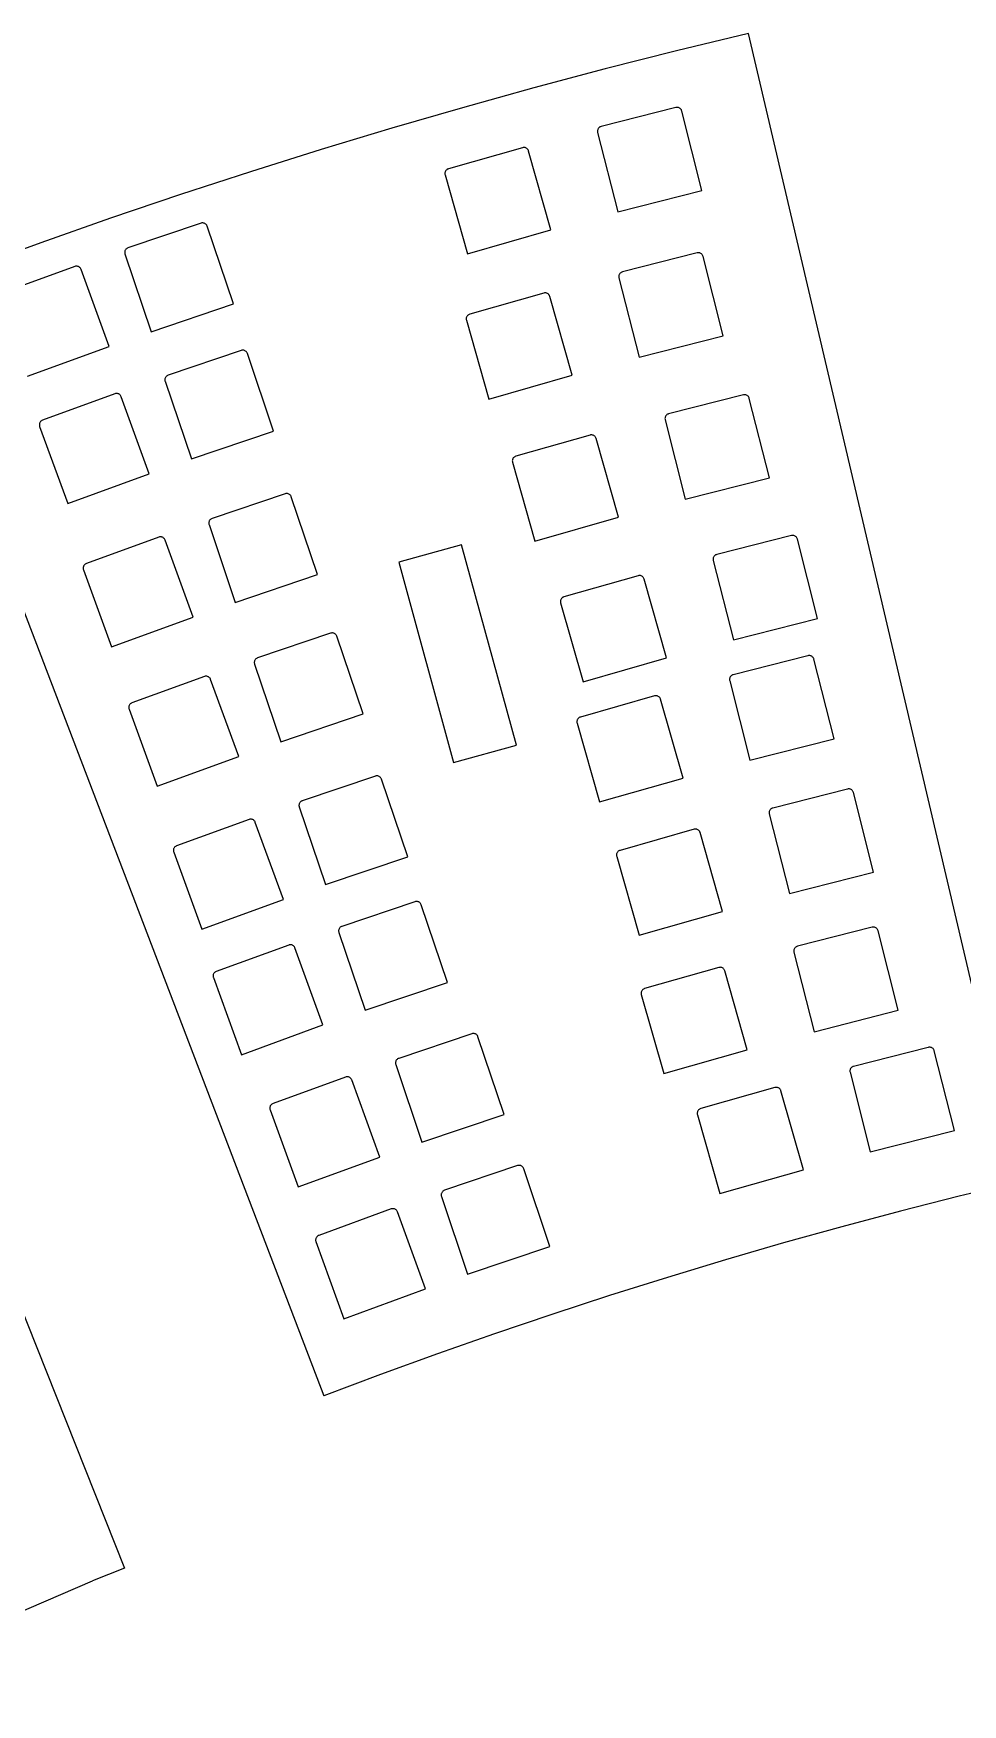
# Model space of a CAD drawing. Extents: x -27280 to 27280, y -16671 to 16671.
# Drawn here: x 18717 to 19230, y -8544 to -7621 of the extents above; entities that cross this region are included whole.
import ezdxf

# ---------------------------------------------------------------- set-up
doc = ezdxf.new("R2010")
doc.units = 0
doc.header["$MEASUREMENT"] = 0
doc.layers.get('0').update_dxf_attribs({"linetype": 'CONTINUOUS'})

msp = doc.modelspace()

# ---------------------------------------------------------------- linework, layer by layer
for p, q in [((19111.97, -7621.09), (19072.31, -7630.68)), ((19261.02, -8255.74), (19111.97, -7621.09)), ((19072.31, -7630.68), (19032.76, -7640.72)), ((19032.76, -7640.72), (18993.32, -7651.2)), ((18993.32, -7651.2), (18954, -7662.11)), ((18954, -7662.11), (18914.8, -7673.46)), ((19071.91, -7662.01), (19030.6, -7672.51)), ((19072.25, -7661.95), (19071.91, -7662.01)), ((19072.61, -7661.93), (19072.25, -7661.95)), ((19072.96, -7661.96), (19072.61, -7661.93)), ((19073.3, -7662.03), (19072.96, -7661.96)), ((19073.63, -7662.15), (19073.3, -7662.03)), ((19073.95, -7662.31), (19073.63, -7662.15)), ((19074.24, -7662.51), (19073.95, -7662.31)), ((19074.5, -7662.74), (19074.24, -7662.51)), ((19074.73, -7663.01), (19074.5, -7662.74)), ((19074.92, -7663.3), (19074.73, -7663.01)), ((19075.07, -7663.62), (19074.92, -7663.3)), ((19075.18, -7663.96), (19075.07, -7663.62)), ((19086.34, -7707.87), (19075.18, -7663.96)), ((19029.39, -7673.19), (19029.15, -7673.46)), ((19029.65, -7672.97), (19029.39, -7673.19)), ((19029.95, -7672.77), (19029.65, -7672.97)), ((19030.27, -7672.62), (19029.95, -7672.77)), ((19030.6, -7672.51), (19030.27, -7672.62)), ((18914.8, -7673.46), (18875.74, -7685.25)), ((19028.6, -7674.73), (19028.58, -7675.09)), ((19028.58, -7675.09), (19028.59, -7675.44)), ((19028.59, -7675.44), (19028.66, -7675.78)), ((19028.68, -7674.39), (19028.6, -7674.73)), ((19028.66, -7675.78), (19039.82, -7719.7)), ((19028.79, -7674.06), (19028.68, -7674.39)), ((19028.95, -7673.75), (19028.79, -7674.06)), ((19029.15, -7673.46), (19028.95, -7673.75)), ((18875.74, -7685.25), (18836.8, -7697.48)), ((18987.14, -7684.22), (18946.15, -7695.89)), ((18987.49, -7684.15), (18987.14, -7684.22)), ((18987.84, -7684.12), (18987.49, -7684.15)), ((18988.19, -7684.14), (18987.84, -7684.12)), ((18988.53, -7684.2), (18988.19, -7684.14)), ((18988.87, -7684.31), (18988.53, -7684.2)), ((18989.19, -7684.46), (18988.87, -7684.31)), ((18989.48, -7684.65), (18989.19, -7684.46)), ((18989.75, -7684.88), (18989.48, -7684.65)), ((18989.99, -7685.14), (18989.75, -7684.88)), ((18990.19, -7685.43), (18989.99, -7685.14)), ((18990.35, -7685.74), (18990.19, -7685.43)), ((18990.46, -7686.07), (18990.35, -7685.74)), ((19002.87, -7729.65), (18990.46, -7686.07)), ((18836.8, -7697.48), (18798.01, -7710.14)), ((18944.21, -7698.17), (18944.2, -7698.52)), ((18944.2, -7698.52), (18944.23, -7698.87)), ((18944.28, -7697.82), (18944.21, -7698.17)), ((18944.23, -7698.87), (18944.3, -7699.22)), ((18944.39, -7697.49), (18944.28, -7697.82)), ((18944.3, -7699.22), (18956.71, -7742.79)), ((18944.54, -7697.17), (18944.39, -7697.49)), ((18944.73, -7696.88), (18944.54, -7697.17)), ((18944.95, -7696.61), (18944.73, -7696.88)), ((18945.22, -7696.37), (18944.95, -7696.61)), ((18945.51, -7696.17), (18945.22, -7696.37)), ((18945.82, -7696.01), (18945.51, -7696.17)), ((18946.15, -7695.89), (18945.82, -7696.01)), ((18798.01, -7710.14), (18759.36, -7723.22)), ((19039.82, -7719.7), (19086.34, -7707.87)), ((18759.36, -7723.22), (18720.86, -7736.74)), ((18809.43, -7725.93), (18769.04, -7739.55)), ((18809.77, -7725.83), (18809.43, -7725.93)), ((18810.12, -7725.79), (18809.77, -7725.83)), ((18810.47, -7725.79), (18810.12, -7725.79)), ((18810.82, -7725.84), (18810.47, -7725.79)), ((18811.16, -7725.93), (18810.82, -7725.84)), ((18811.48, -7726.06), (18811.16, -7725.93)), ((18811.79, -7726.24), (18811.48, -7726.06)), ((18812.06, -7726.45), (18811.79, -7726.24)), ((18812.31, -7726.7), (18812.06, -7726.45)), ((18812.53, -7726.98), (18812.31, -7726.7)), ((18812.7, -7727.29), (18812.53, -7726.98)), ((18812.84, -7727.61), (18812.7, -7727.29)), ((18827.32, -7770.55), (18812.84, -7727.61)), ((18720.86, -7736.74), (18682.51, -7750.69)), ((18956.71, -7742.79), (19002.87, -7729.65)), ((18767.27, -7741.57), (18767.22, -7741.92)), ((18767.22, -7741.92), (18767.22, -7742.27)), ((18767.22, -7742.27), (18767.26, -7742.62)), ((18767.26, -7742.62), (18767.36, -7742.96)), ((18767.36, -7741.23), (18767.27, -7741.57)), ((18767.49, -7740.91), (18767.36, -7741.23)), ((18767.36, -7742.96), (18781.84, -7785.89)), ((18767.67, -7740.6), (18767.49, -7740.91)), ((18767.88, -7740.32), (18767.67, -7740.6)), ((18768.13, -7740.08), (18767.88, -7740.32)), ((18768.41, -7739.86), (18768.13, -7740.08)), ((18768.72, -7739.69), (18768.41, -7739.86)), ((18769.04, -7739.55), (18768.72, -7739.69)), ((19083.68, -7742.36), (19042.37, -7752.86)), ((19084.02, -7742.3), (19083.68, -7742.36)), ((19084.38, -7742.28), (19084.02, -7742.3)), ((19084.73, -7742.31), (19084.38, -7742.28)), ((19085.07, -7742.38), (19084.73, -7742.31)), ((19085.4, -7742.5), (19085.07, -7742.38)), ((19085.72, -7742.66), (19085.4, -7742.5)), ((19086.01, -7742.86), (19085.72, -7742.66)), ((19086.27, -7743.09), (19086.01, -7742.86)), ((19086.5, -7743.36), (19086.27, -7743.09)), ((19086.69, -7743.65), (19086.5, -7743.36)), ((19086.84, -7743.97), (19086.69, -7743.65)), ((19086.95, -7744.31), (19086.84, -7743.97)), ((19098.11, -7788.22), (19086.95, -7744.31)), ((18739.62, -7749.87), (18699.58, -7764.46)), ((18739.96, -7749.77), (18739.62, -7749.87)), ((18740.31, -7749.72), (18739.96, -7749.77)), ((18740.66, -7749.71), (18740.31, -7749.72)), ((18741.01, -7749.75), (18740.66, -7749.71)), ((18741.35, -7749.84), (18741.01, -7749.75)), ((18741.68, -7749.96), (18741.35, -7749.84)), ((18741.99, -7750.13), (18741.68, -7749.96)), ((18742.27, -7750.34), (18741.99, -7750.13)), ((18742.53, -7750.58), (18742.27, -7750.34)), ((18742.75, -7750.86), (18742.53, -7750.58)), ((18742.93, -7751.16), (18742.75, -7750.86)), ((18743.07, -7751.48), (18742.93, -7751.16)), ((18758.58, -7794.05), (18743.07, -7751.48)), ((19040.37, -7755.09), (19040.35, -7755.44)), ((19040.35, -7755.44), (19040.36, -7755.79)), ((19040.36, -7755.79), (19040.43, -7756.13)), ((19040.45, -7754.74), (19040.37, -7755.09)), ((19040.43, -7756.13), (19051.59, -7800.05)), ((19040.56, -7754.41), (19040.45, -7754.74)), ((19040.72, -7754.1), (19040.56, -7754.41)), ((19040.92, -7753.81), (19040.72, -7754.1)), ((19041.16, -7753.55), (19040.92, -7753.81)), ((19041.42, -7753.32), (19041.16, -7753.55)), ((19041.72, -7753.13), (19041.42, -7753.32)), ((19042.04, -7752.97), (19041.72, -7753.13)), ((19042.37, -7752.86), (19042.04, -7752.97)), ((18644.32, -7765.06), (18877.32, -8373.94)), ((18998.91, -7764.57), (18957.92, -7776.24)), ((18999.26, -7764.5), (18998.91, -7764.57)), ((18999.61, -7764.47), (18999.26, -7764.5)), ((18999.96, -7764.49), (18999.61, -7764.47)), ((19000.3, -7764.55), (18999.96, -7764.49)), ((19000.64, -7764.66), (19000.3, -7764.55)), ((19000.96, -7764.81), (19000.64, -7764.66)), ((19001.25, -7765), (19000.96, -7764.81)), ((19001.52, -7765.23), (19001.25, -7765)), ((19001.76, -7765.49), (19001.52, -7765.23)), ((19001.96, -7765.78), (19001.76, -7765.49)), ((18781.84, -7785.89), (18827.32, -7770.55)), ((19002.12, -7766.09), (19001.96, -7765.78)), ((19002.23, -7766.42), (19002.12, -7766.09)), ((19014.64, -7810), (19002.23, -7766.42)), ((18955.98, -7778.52), (18955.97, -7778.87)), ((18955.97, -7778.87), (18956, -7779.22)), ((18956.05, -7778.18), (18955.98, -7778.52)), ((18956, -7779.22), (18956.07, -7779.57)), ((18956.16, -7777.84), (18956.05, -7778.18)), ((18956.07, -7779.57), (18968.48, -7823.15)), ((18956.31, -7777.52), (18956.16, -7777.84)), ((18956.5, -7777.23), (18956.31, -7777.52)), ((18956.72, -7776.96), (18956.5, -7777.23)), ((18956.99, -7776.72), (18956.72, -7776.96)), ((18957.28, -7776.52), (18956.99, -7776.72)), ((18957.59, -7776.36), (18957.28, -7776.52)), ((18957.92, -7776.24), (18957.59, -7776.36)), ((19051.59, -7800.05), (19098.11, -7788.22)), ((18713.48, -7810.48), (18758.58, -7794.05)), ((18831.65, -7796.26), (18791.26, -7809.89)), ((18831.99, -7796.17), (18831.65, -7796.26)), ((18832.34, -7796.13), (18831.99, -7796.17)), ((18832.69, -7796.13), (18832.34, -7796.13)), ((18833.04, -7796.18), (18832.69, -7796.13)), ((18833.38, -7796.27), (18833.04, -7796.18)), ((18833.7, -7796.4), (18833.38, -7796.27)), ((18834, -7796.58), (18833.7, -7796.4)), ((18834.28, -7796.79), (18834, -7796.58)), ((18834.53, -7797.04), (18834.28, -7796.79)), ((18834.74, -7797.32), (18834.53, -7797.04)), ((18834.92, -7797.63), (18834.74, -7797.32)), ((18835.05, -7797.95), (18834.92, -7797.63)), ((18849.54, -7840.89), (18835.05, -7797.95)), ((18789.58, -7811.57), (18789.49, -7811.91)), ((18789.71, -7811.25), (18789.58, -7811.57)), ((18789.89, -7810.94), (18789.71, -7811.25)), ((18790.1, -7810.66), (18789.89, -7810.94)), ((18790.35, -7810.41), (18790.1, -7810.66)), ((18790.63, -7810.2), (18790.35, -7810.41)), ((18790.94, -7810.03), (18790.63, -7810.2)), ((18791.26, -7809.89), (18790.94, -7810.03)), ((18968.48, -7823.15), (19014.64, -7810)), ((18761.84, -7820.21), (18721.79, -7834.8)), ((18762.18, -7820.11), (18761.84, -7820.21)), ((18762.53, -7820.06), (18762.18, -7820.11)), ((18762.88, -7820.05), (18762.53, -7820.06)), ((18763.23, -7820.09), (18762.88, -7820.05)), ((18763.57, -7820.17), (18763.23, -7820.09)), ((18763.9, -7820.3), (18763.57, -7820.17)), ((18764.21, -7820.47), (18763.9, -7820.3)), ((18764.49, -7820.68), (18764.21, -7820.47)), ((18764.74, -7820.92), (18764.49, -7820.68)), ((18764.96, -7821.2), (18764.74, -7820.92)), ((18789.49, -7811.91), (18789.44, -7812.26)), ((18789.44, -7812.26), (18789.44, -7812.61)), ((18789.44, -7812.61), (18789.48, -7812.96)), ((18789.48, -7812.96), (18789.57, -7813.3)), ((18789.57, -7813.3), (18804.06, -7856.23)), ((19109.21, -7820.79), (19067.9, -7831.29)), ((19109.55, -7820.73), (19109.21, -7820.79)), ((19109.9, -7820.71), (19109.55, -7820.73)), ((19110.25, -7820.74), (19109.9, -7820.71)), ((19110.6, -7820.81), (19110.25, -7820.74)), ((19110.93, -7820.93), (19110.6, -7820.81)), ((19111.24, -7821.09), (19110.93, -7820.93)), ((19111.53, -7821.28), (19111.24, -7821.09)), ((18765.15, -7821.5), (18764.96, -7821.2)), ((18765.29, -7821.82), (18765.15, -7821.5)), ((18780.8, -7864.39), (18765.29, -7821.82)), ((19111.79, -7821.52), (19111.53, -7821.28)), ((19112.02, -7821.79), (19111.79, -7821.52)), ((19112.21, -7822.08), (19112.02, -7821.79)), ((19112.37, -7822.4), (19112.21, -7822.08)), ((19112.47, -7822.73), (19112.37, -7822.4)), ((19123.64, -7866.65), (19112.47, -7822.73)), ((18720.07, -7836.86), (18720.03, -7837.21)), ((18720.03, -7837.21), (18720.04, -7837.56)), ((18720.04, -7837.56), (18720.09, -7837.91)), ((18720.15, -7836.52), (18720.07, -7836.86)), ((18720.09, -7837.91), (18720.19, -7838.25)), ((18720.28, -7836.19), (18720.15, -7836.52)), ((18720.19, -7838.25), (18735.7, -7880.82)), ((18720.45, -7835.88), (18720.28, -7836.19)), ((18720.65, -7835.6), (18720.45, -7835.88)), ((18720.9, -7835.34), (18720.65, -7835.6)), ((18721.17, -7835.12), (18720.9, -7835.34)), ((18721.47, -7834.94), (18721.17, -7835.12)), ((18721.79, -7834.8), (18721.47, -7834.94)), ((19065.9, -7833.51), (19065.87, -7833.86)), ((19065.87, -7833.86), (19065.89, -7834.22)), ((19065.89, -7834.22), (19065.95, -7834.56)), ((19065.97, -7833.17), (19065.9, -7833.51)), ((19065.95, -7834.56), (19077.12, -7878.48)), ((19066.09, -7832.84), (19065.97, -7833.17)), ((19066.25, -7832.52), (19066.09, -7832.84)), ((19066.45, -7832.23), (19066.25, -7832.52)), ((19066.68, -7831.97), (19066.45, -7832.23)), ((19066.95, -7831.74), (19066.68, -7831.97)), ((19067.25, -7831.55), (19066.95, -7831.74)), ((19067.56, -7831.4), (19067.25, -7831.55)), ((19067.9, -7831.29), (19067.56, -7831.4)), ((18804.06, -7856.23), (18849.54, -7840.89)), ((19024.44, -7843), (18983.45, -7854.67)), ((19024.78, -7842.93), (19024.44, -7843)), ((19025.13, -7842.9), (19024.78, -7842.93)), ((19025.48, -7842.92), (19025.13, -7842.9)), ((19025.83, -7842.98), (19025.48, -7842.92)), ((19026.16, -7843.09), (19025.83, -7842.98)), ((19026.48, -7843.24), (19026.16, -7843.09)), ((19026.78, -7843.43), (19026.48, -7843.24)), ((19027.05, -7843.66), (19026.78, -7843.43)), ((19027.28, -7843.92), (19027.05, -7843.66)), ((19027.48, -7844.21), (19027.28, -7843.92)), ((19027.64, -7844.52), (19027.48, -7844.21)), ((19027.76, -7844.85), (19027.64, -7844.52)), ((19040.17, -7888.43), (19027.76, -7844.85)), ((18981.51, -7856.95), (18981.49, -7857.3)), ((18981.49, -7857.3), (18981.52, -7857.65)), ((18981.57, -7856.6), (18981.51, -7856.95)), ((18981.52, -7857.65), (18981.6, -7858)), ((18981.68, -7856.27), (18981.57, -7856.6)), ((18981.6, -7858), (18994, -7901.57)), ((18981.83, -7855.95), (18981.68, -7856.27)), ((18982.02, -7855.66), (18981.83, -7855.95)), ((18982.25, -7855.39), (18982.02, -7855.66)), ((18982.51, -7855.15), (18982.25, -7855.39)), ((18982.8, -7854.95), (18982.51, -7855.15)), ((18983.11, -7854.79), (18982.8, -7854.95)), ((18983.45, -7854.67), (18983.11, -7854.79)), ((18526.38, -7863.28), (18767.02, -8469.19)), ((18735.7, -7880.82), (18780.8, -7864.39)), ((19077.12, -7878.48), (19123.64, -7866.65)), ((18855.89, -7875.47), (18815.51, -7889.1)), ((18856.23, -7875.38), (18855.89, -7875.47)), ((18856.58, -7875.34), (18856.23, -7875.38)), ((18856.94, -7875.34), (18856.58, -7875.34)), ((18857.28, -7875.38), (18856.94, -7875.34)), ((18857.62, -7875.48), (18857.28, -7875.38)), ((18857.95, -7875.61), (18857.62, -7875.48)), ((18858.25, -7875.79), (18857.95, -7875.61)), ((18858.53, -7876), (18858.25, -7875.79)), ((18858.78, -7876.25), (18858.53, -7876)), ((18858.99, -7876.53), (18858.78, -7876.25)), ((18859.17, -7876.84), (18858.99, -7876.53)), ((18859.3, -7877.16), (18859.17, -7876.84)), ((18873.79, -7920.09), (18859.3, -7877.16)), ((18813.73, -7891.12), (18813.69, -7891.47)), ((18813.69, -7891.47), (18813.69, -7891.82)), ((18813.69, -7891.82), (18813.73, -7892.17)), ((18813.82, -7890.78), (18813.73, -7891.12)), ((18813.73, -7892.17), (18813.82, -7892.51)), ((18813.96, -7890.45), (18813.82, -7890.78)), ((18813.82, -7892.51), (18828.31, -7935.44)), ((18814.14, -7890.15), (18813.96, -7890.45)), ((18814.35, -7889.87), (18814.14, -7890.15)), ((18814.6, -7889.62), (18814.35, -7889.87)), ((18814.88, -7889.41), (18814.6, -7889.62)), ((18815.18, -7889.23), (18814.88, -7889.41)), ((18815.51, -7889.1), (18815.18, -7889.23)), ((18994, -7901.57), (19040.17, -7888.43)), ((18786.09, -7899.42), (18746.04, -7914.01)), ((18786.43, -7899.32), (18786.09, -7899.42)), ((18786.77, -7899.27), (18786.43, -7899.32)), ((18787.13, -7899.26), (18786.77, -7899.27)), ((18787.48, -7899.3), (18787.13, -7899.26)), ((18787.82, -7899.38), (18787.48, -7899.3)), ((18788.15, -7899.51), (18787.82, -7899.38)), ((18788.45, -7899.68), (18788.15, -7899.51)), ((18788.74, -7899.89), (18788.45, -7899.68)), ((18788.99, -7900.13), (18788.74, -7899.89)), ((18789.21, -7900.41), (18788.99, -7900.13)), ((18789.39, -7900.71), (18789.21, -7900.41)), ((18789.54, -7901.03), (18789.39, -7900.71)), ((18805.04, -7943.6), (18789.54, -7901.03)), ((18953.41, -7903.67), (18918.68, -7913.18)), ((18983.73, -8014.37), (18953.41, -7903.67)), ((19135.79, -7898.51), (19094.48, -7909.01)), ((19136.13, -7898.44), (19135.79, -7898.51)), ((19136.48, -7898.42), (19136.13, -7898.44)), ((19136.84, -7898.45), (19136.48, -7898.42)), ((19137.18, -7898.53), (19136.84, -7898.45)), ((19137.51, -7898.64), (19137.18, -7898.53)), ((19137.82, -7898.8), (19137.51, -7898.64)), ((19138.11, -7899), (19137.82, -7898.8)), ((19138.38, -7899.24), (19138.11, -7899)), ((19138.6, -7899.5), (19138.38, -7899.24)), ((19138.8, -7899.8), (19138.6, -7899.5)), ((19138.95, -7900.12), (19138.8, -7899.8)), ((19139.06, -7900.45), (19138.95, -7900.12)), ((19150.22, -7944.37), (19139.06, -7900.45)), ((18918.68, -7913.18), (18949.01, -8023.88)), ((19092.48, -7911.23), (19092.45, -7911.58)), ((19092.45, -7911.58), (19092.47, -7911.93)), ((19092.47, -7911.93), (19092.54, -7912.28)), ((19092.55, -7910.89), (19092.48, -7911.23)), ((19092.54, -7912.28), (19103.7, -7956.19)), ((19092.67, -7910.55), (19092.55, -7910.89)), ((19092.83, -7910.24), (19092.67, -7910.55)), ((19093.03, -7909.95), (19092.83, -7910.24)), ((19093.27, -7909.69), (19093.03, -7909.95)), ((19093.53, -7909.46), (19093.27, -7909.69)), ((19093.83, -7909.27), (19093.53, -7909.46)), ((19094.15, -7909.12), (19093.83, -7909.27)), ((19094.48, -7909.01), (19094.15, -7909.12)), ((18744.31, -7916.07), (18744.28, -7916.42)), ((18744.28, -7916.42), (18744.28, -7916.77)), ((18744.28, -7916.77), (18744.34, -7917.12)), ((18744.4, -7915.73), (18744.31, -7916.07)), ((18744.34, -7917.12), (18744.44, -7917.46)), ((18744.52, -7915.4), (18744.4, -7915.73)), ((18744.44, -7917.46), (18759.94, -7960.03)), ((18744.69, -7915.09), (18744.52, -7915.4)), ((18744.9, -7914.81), (18744.69, -7915.09)), ((18745.14, -7914.55), (18744.9, -7914.81)), ((18745.42, -7914.33), (18745.14, -7914.55)), ((18745.72, -7914.15), (18745.42, -7914.33)), ((18746.04, -7914.01), (18745.72, -7914.15)), ((18828.31, -7935.44), (18873.79, -7920.09)), ((19051.02, -7920.72), (19010.03, -7932.39)), ((19051.36, -7920.64), (19051.02, -7920.72)), ((19051.71, -7920.62), (19051.36, -7920.64)), ((19052.07, -7920.63), (19051.71, -7920.62)), ((19052.41, -7920.7), (19052.07, -7920.63)), ((19052.75, -7920.8), (19052.41, -7920.7)), ((19053.06, -7920.96), (19052.75, -7920.8)), ((19053.36, -7921.15), (19053.06, -7920.96)), ((19053.63, -7921.37), (19053.36, -7921.15)), ((19053.86, -7921.64), (19053.63, -7921.37)), ((19054.06, -7921.92), (19053.86, -7921.64)), ((19054.22, -7922.24), (19054.06, -7921.92)), ((19054.34, -7922.57), (19054.22, -7922.24)), ((19066.75, -7966.15), (19054.34, -7922.57)), ((19008.09, -7934.67), (19008.08, -7935.02)), ((19008.08, -7935.02), (19008.1, -7935.37)), ((19008.16, -7934.32), (19008.09, -7934.67)), ((19008.1, -7935.37), (19008.18, -7935.71)), ((19008.26, -7933.99), (19008.16, -7934.32)), ((19008.18, -7935.71), (19020.58, -7979.29)), ((19008.41, -7933.67), (19008.26, -7933.99)), ((19008.61, -7933.37), (19008.41, -7933.67)), ((19008.83, -7933.1), (19008.61, -7933.37)), ((19009.09, -7932.87), (19008.83, -7933.1)), ((19009.38, -7932.67), (19009.09, -7932.87)), ((19009.7, -7932.51), (19009.38, -7932.67)), ((19010.03, -7932.39), (19009.7, -7932.51)), ((18759.94, -7960.03), (18805.04, -7943.6)), ((19103.7, -7956.19), (19150.22, -7944.37)), ((18881.07, -7952.47), (18840.69, -7966.1)), ((18881.41, -7952.38), (18881.07, -7952.47)), ((18881.76, -7952.34), (18881.41, -7952.38)), ((18882.11, -7952.34), (18881.76, -7952.34)), ((18882.46, -7952.39), (18882.11, -7952.34)), ((18882.8, -7952.48), (18882.46, -7952.39)), ((18883.13, -7952.61), (18882.8, -7952.48)), ((18883.43, -7952.79), (18883.13, -7952.61)), ((18883.71, -7953), (18883.43, -7952.79)), ((18883.96, -7953.25), (18883.71, -7953)), ((18884.17, -7953.53), (18883.96, -7953.25)), ((18884.35, -7953.84), (18884.17, -7953.53)), ((18884.48, -7954.16), (18884.35, -7953.84)), ((18898.97, -7997.09), (18884.48, -7954.16)), ((18838.87, -7968.47), (18838.86, -7968.82)), ((18838.86, -7968.82), (18838.91, -7969.17)), ((18838.91, -7968.12), (18838.87, -7968.47)), ((18839, -7967.78), (18838.91, -7968.12)), ((18839.14, -7967.46), (18839, -7967.78)), ((18839.32, -7967.15), (18839.14, -7967.46)), ((18839.53, -7966.87), (18839.32, -7967.15)), ((18839.78, -7966.62), (18839.53, -7966.87)), ((18840.06, -7966.41), (18839.78, -7966.62)), ((18840.36, -7966.24), (18840.06, -7966.41)), ((18840.69, -7966.1), (18840.36, -7966.24)), ((19020.58, -7979.29), (19066.75, -7966.15)), ((19144.92, -7964.95), (19103.61, -7975.45)), ((19145.27, -7964.88), (19144.92, -7964.95)), ((19145.62, -7964.86), (19145.27, -7964.88)), ((19145.97, -7964.89), (19145.62, -7964.86)), ((19146.31, -7964.97), (19145.97, -7964.89)), ((19146.64, -7965.08), (19146.31, -7964.97)), ((19146.96, -7965.24), (19146.64, -7965.08)), ((19147.25, -7965.44), (19146.96, -7965.24)), ((19147.51, -7965.68), (19147.25, -7965.44)), ((19147.74, -7965.94), (19147.51, -7965.68)), ((19147.93, -7966.24), (19147.74, -7965.94)), ((19148.08, -7966.56), (19147.93, -7966.24)), ((19148.19, -7966.89), (19148.08, -7966.56)), ((19159.35, -8010.8), (19148.19, -7966.89)), ((18811.27, -7976.42), (18771.22, -7991.01)), ((18811.61, -7976.32), (18811.27, -7976.42)), ((18811.95, -7976.27), (18811.61, -7976.32)), ((18812.31, -7976.26), (18811.95, -7976.27)), ((18812.65, -7976.3), (18812.31, -7976.26)), ((18813, -7976.38), (18812.65, -7976.3)), ((18813.32, -7976.51), (18813, -7976.38)), ((18813.63, -7976.68), (18813.32, -7976.51)), ((18813.92, -7976.89), (18813.63, -7976.68)), ((18814.17, -7977.13), (18813.92, -7976.89)), ((18814.39, -7977.41), (18814.17, -7977.13)), ((18814.57, -7977.71), (18814.39, -7977.41)), ((18814.72, -7978.03), (18814.57, -7977.71)), ((18830.22, -8020.6), (18814.72, -7978.03)), ((18838.91, -7969.17), (18839, -7969.51)), ((18839, -7969.51), (18853.49, -8012.44)), ((19101.61, -7977.67), (19101.59, -7978.02)), ((19101.59, -7978.02), (19101.61, -7978.37)), ((19101.69, -7977.33), (19101.61, -7977.67)), ((19101.8, -7976.99), (19101.69, -7977.33)), ((19101.96, -7976.68), (19101.8, -7976.99)), ((19102.16, -7976.39), (19101.96, -7976.68)), ((19102.4, -7976.13), (19102.16, -7976.39)), ((19102.67, -7975.9), (19102.4, -7976.13)), ((19102.96, -7975.71), (19102.67, -7975.9)), ((19103.28, -7975.56), (19102.96, -7975.71)), ((19103.61, -7975.45), (19103.28, -7975.56)), ((19060.15, -7987.16), (19019.16, -7998.83)), ((19060.5, -7987.08), (19060.15, -7987.16)), ((19060.85, -7987.06), (19060.5, -7987.08)), ((19061.2, -7987.07), (19060.85, -7987.06)), ((19061.55, -7987.14), (19061.2, -7987.07)), ((19061.88, -7987.24), (19061.55, -7987.14)), ((19062.2, -7987.4), (19061.88, -7987.24)), ((19101.61, -7978.37), (19101.67, -7978.72)), ((19101.67, -7978.72), (19112.83, -8022.63)), ((18769.49, -7993.07), (18769.45, -7993.42)), ((18769.45, -7993.42), (18769.46, -7993.77)), ((18769.46, -7993.77), (18769.52, -7994.12)), ((18769.58, -7992.73), (18769.49, -7993.07)), ((18769.52, -7994.12), (18769.61, -7994.46)), ((18769.7, -7992.4), (18769.58, -7992.73)), ((18769.61, -7994.46), (18785.12, -8037.03)), ((18769.87, -7992.09), (18769.7, -7992.4)), ((18770.08, -7991.81), (18769.87, -7992.09)), ((18770.32, -7991.55), (18770.08, -7991.81)), ((18770.6, -7991.33), (18770.32, -7991.55)), ((18770.9, -7991.15), (18770.6, -7991.33)), ((18771.22, -7991.01), (18770.9, -7991.15)), ((19062.49, -7987.59), (19062.2, -7987.4)), ((19062.76, -7987.81), (19062.49, -7987.59)), ((19063, -7988.07), (19062.76, -7987.81)), ((19063.2, -7988.36), (19063, -7988.07)), ((19063.36, -7988.68), (19063.2, -7988.36)), ((19063.48, -7989.01), (19063.36, -7988.68)), ((19075.88, -8032.59), (19063.48, -7989.01)), ((18853.49, -8012.44), (18898.97, -7997.09)), ((19017.23, -8001.11), (19017.21, -8001.46)), ((19017.21, -8001.46), (19017.24, -8001.81)), ((19017.29, -8000.76), (19017.23, -8001.11)), ((19017.24, -8001.81), (19017.31, -8002.15)), ((19017.4, -8000.43), (19017.29, -8000.76)), ((19017.31, -8002.15), (19029.72, -8045.73)), ((19017.55, -8000.11), (19017.4, -8000.43)), ((19017.74, -7999.81), (19017.55, -8000.11)), ((19017.97, -7999.54), (19017.74, -7999.81)), ((19018.23, -7999.31), (19017.97, -7999.54)), ((19018.52, -7999.11), (19018.23, -7999.31)), ((19018.83, -7998.95), (19018.52, -7999.11)), ((19019.16, -7998.83), (19018.83, -7998.95)), ((18949.01, -8023.88), (18983.73, -8014.37)), ((19112.83, -8022.63), (19159.35, -8010.8)), ((18785.12, -8037.03), (18830.22, -8020.6)), ((18905.77, -8031.45), (18865.39, -8045.08)), ((18906.11, -8031.36), (18905.77, -8031.45)), ((18906.46, -8031.32), (18906.11, -8031.36)), ((18906.81, -8031.32), (18906.46, -8031.32)), ((18907.16, -8031.36), (18906.81, -8031.32)), ((18907.5, -8031.46), (18907.16, -8031.36)), ((18907.82, -8031.59), (18907.5, -8031.46)), ((18908.13, -8031.77), (18907.82, -8031.59)), ((18908.41, -8031.98), (18908.13, -8031.77)), ((18908.66, -8032.23), (18908.41, -8031.98)), ((18908.87, -8032.51), (18908.66, -8032.23)), ((18909.05, -8032.82), (18908.87, -8032.51)), ((18909.18, -8033.14), (18909.05, -8032.82)), ((18923.67, -8076.07), (18909.18, -8033.14)), ((19029.72, -8045.73), (19075.88, -8032.59)), ((19166.79, -8038.61), (19125.48, -8049.11)), ((19167.13, -8038.55), (19166.79, -8038.61)), ((19167.48, -8038.53), (19167.13, -8038.55)), ((19167.83, -8038.56), (19167.48, -8038.53)), ((19168.18, -8038.63), (19167.83, -8038.56)), ((19168.51, -8038.75), (19168.18, -8038.63)), ((19168.82, -8038.91), (19168.51, -8038.75)), ((19169.11, -8039.11), (19168.82, -8038.91)), ((19169.38, -8039.34), (19169.11, -8039.11)), ((19169.6, -8039.61), (19169.38, -8039.34)), ((19169.8, -8039.9), (19169.6, -8039.61)), ((19169.95, -8040.22), (19169.8, -8039.9)), ((19170.06, -8040.56), (19169.95, -8040.22)), ((19181.22, -8084.47), (19170.06, -8040.56)), ((18863.61, -8047.1), (18863.56, -8047.45)), ((18863.56, -8047.45), (18863.56, -8047.8)), ((18863.56, -8047.8), (18863.61, -8048.15)), ((18863.7, -8046.76), (18863.61, -8047.1)), ((18863.61, -8048.15), (18863.7, -8048.49)), ((18863.84, -8046.43), (18863.7, -8046.76)), ((18863.7, -8048.49), (18878.19, -8091.42)), ((18864.01, -8046.13), (18863.84, -8046.43)), ((18864.23, -8045.85), (18864.01, -8046.13)), ((18864.48, -8045.6), (18864.23, -8045.85)), ((18864.76, -8045.39), (18864.48, -8045.6)), ((18865.06, -8045.21), (18864.76, -8045.39)), ((18865.39, -8045.08), (18865.06, -8045.21)), ((19123.48, -8051.33), (19123.45, -8051.69)), ((19123.45, -8051.69), (19123.47, -8052.04)), ((19123.55, -8050.99), (19123.48, -8051.33)), ((19123.67, -8050.66), (19123.55, -8050.99)), ((19123.83, -8050.35), (19123.67, -8050.66)), ((19124.03, -8050.06), (19123.83, -8050.35)), ((19124.26, -8049.79), (19124.03, -8050.06)), ((19124.53, -8049.57), (19124.26, -8049.79)), ((19124.83, -8049.37), (19124.53, -8049.57)), ((19125.14, -8049.22), (19124.83, -8049.37)), ((19125.48, -8049.11), (19125.14, -8049.22)), ((18835.97, -8055.4), (18795.92, -8069.99)), ((18836.3, -8055.3), (18835.97, -8055.4)), ((18836.65, -8055.25), (18836.3, -8055.3)), ((18837, -8055.24), (18836.65, -8055.25)), ((18837.35, -8055.28), (18837, -8055.24)), ((18837.69, -8055.36), (18837.35, -8055.28)), ((18838.02, -8055.49), (18837.69, -8055.36)), ((18838.33, -8055.66), (18838.02, -8055.49)), ((18838.61, -8055.87), (18838.33, -8055.66)), ((18838.87, -8056.11), (18838.61, -8055.87)), ((18839.09, -8056.38), (18838.87, -8056.11)), ((18839.27, -8056.68), (18839.09, -8056.38)), ((18839.41, -8057.01), (18839.27, -8056.68)), ((18854.92, -8099.58), (18839.41, -8057.01)), ((19082.02, -8060.82), (19041.03, -8072.49)), ((19082.36, -8060.75), (19082.02, -8060.82)), ((19082.71, -8060.72), (19082.36, -8060.75)), ((19083.07, -8060.74), (19082.71, -8060.72)), ((19083.41, -8060.8), (19083.07, -8060.74)), ((19083.75, -8060.91), (19083.41, -8060.8)), ((19084.06, -8061.06), (19083.75, -8060.91)), ((19084.36, -8061.25), (19084.06, -8061.06)), ((19123.47, -8052.04), (19123.54, -8052.38)), ((19123.54, -8052.38), (19134.7, -8096.3)), ((18795.3, -8070.31), (18795.02, -8070.53)), ((18795.6, -8070.13), (18795.3, -8070.31)), ((18795.92, -8069.99), (18795.6, -8070.13)), ((19084.63, -8061.48), (19084.36, -8061.25)), ((19084.86, -8061.74), (19084.63, -8061.48)), ((19085.06, -8062.03), (19084.86, -8061.74)), ((19085.22, -8062.34), (19085.06, -8062.03)), ((19085.34, -8062.67), (19085.22, -8062.34)), ((19097.75, -8106.25), (19085.34, -8062.67)), ((18794.19, -8072.05), (18794.15, -8072.4)), ((18794.15, -8072.4), (18794.16, -8072.75)), ((18794.16, -8072.75), (18794.21, -8073.1)), ((18794.27, -8071.71), (18794.19, -8072.05)), ((18794.21, -8073.1), (18794.31, -8073.43)), ((18794.4, -8071.38), (18794.27, -8071.71)), ((18794.31, -8073.43), (18809.82, -8116.01)), ((18794.57, -8071.07), (18794.4, -8071.38)), ((18794.78, -8070.79), (18794.57, -8071.07)), ((18795.02, -8070.53), (18794.78, -8070.79)), ((18878.19, -8091.42), (18923.67, -8076.07)), ((19039.09, -8074.77), (19039.07, -8075.12)), ((19039.07, -8075.12), (19039.1, -8075.47)), ((19039.16, -8074.42), (19039.09, -8074.77)), ((19039.1, -8075.47), (19039.18, -8075.82)), ((19039.26, -8074.09), (19039.16, -8074.42)), ((19039.18, -8075.82), (19051.58, -8119.4)), ((19039.41, -8073.77), (19039.26, -8074.09)), ((19039.6, -8073.48), (19039.41, -8073.77)), ((19039.83, -8073.21), (19039.6, -8073.48)), ((19040.09, -8072.97), (19039.83, -8073.21)), ((19040.38, -8072.77), (19040.09, -8072.97)), ((19040.7, -8072.61), (19040.38, -8072.77)), ((19041.03, -8072.49), (19040.7, -8072.61)), ((19134.7, -8096.3), (19181.22, -8084.47)), ((18809.82, -8116.01), (18854.92, -8099.58)), ((18927.68, -8100.84), (18887.29, -8114.47)), ((18928.02, -8100.75), (18927.68, -8100.84)), ((18928.36, -8100.7), (18928.02, -8100.75)), ((18928.72, -8100.7), (18928.36, -8100.7)), ((18929.07, -8100.75), (18928.72, -8100.7)), ((18929.4, -8100.84), (18929.07, -8100.75)), ((18929.73, -8100.98), (18929.4, -8100.84)), ((18930.03, -8101.15), (18929.73, -8100.98)), ((18930.31, -8101.37), (18930.03, -8101.15)), ((18930.56, -8101.62), (18930.31, -8101.37)), ((18930.77, -8101.9), (18930.56, -8101.62)), ((18930.95, -8102.2), (18930.77, -8101.9)), ((18931.08, -8102.53), (18930.95, -8102.2)), ((18945.57, -8145.46), (18931.08, -8102.53)), ((19051.58, -8119.4), (19097.75, -8106.25)), ((18885.51, -8116.48), (18885.47, -8116.83)), ((18885.61, -8116.14), (18885.51, -8116.48)), ((18885.74, -8115.82), (18885.61, -8116.14)), ((18885.92, -8115.52), (18885.74, -8115.82)), ((18886.13, -8115.24), (18885.92, -8115.52)), ((18886.38, -8114.99), (18886.13, -8115.24)), ((18886.66, -8114.77), (18886.38, -8114.99)), ((18886.97, -8114.6), (18886.66, -8114.77)), ((18887.29, -8114.47), (18886.97, -8114.6)), ((19180.39, -8114.99), (19139.08, -8125.5)), ((19180.74, -8114.93), (19180.39, -8114.99)), ((19181.09, -8114.91), (19180.74, -8114.93)), ((19181.44, -8114.94), (19181.09, -8114.91)), ((19181.78, -8115.01), (19181.44, -8114.94)), ((19182.11, -8115.13), (19181.78, -8115.01)), ((19182.43, -8115.29), (19182.11, -8115.13)), ((19182.72, -8115.49), (19182.43, -8115.29)), ((19182.98, -8115.72), (19182.72, -8115.49)), ((19183.21, -8115.99), (19182.98, -8115.72)), ((19183.4, -8116.29), (19183.21, -8115.99)), ((19183.55, -8116.6), (19183.4, -8116.29)), ((18857.87, -8124.79), (18817.82, -8139.37)), ((18858.21, -8124.69), (18857.87, -8124.79)), ((18858.56, -8124.63), (18858.21, -8124.69)), ((18858.91, -8124.63), (18858.56, -8124.63)), ((18859.26, -8124.66), (18858.91, -8124.63)), ((18859.6, -8124.75), (18859.26, -8124.66)), ((18859.93, -8124.88), (18859.6, -8124.75)), ((18860.24, -8125.04), (18859.93, -8124.88)), ((18860.52, -8125.25), (18860.24, -8125.04)), ((18860.77, -8125.5), (18860.52, -8125.25)), ((18860.99, -8125.77), (18860.77, -8125.5)), ((18861.18, -8126.07), (18860.99, -8125.77)), ((18885.47, -8116.83), (18885.47, -8117.18)), ((18885.47, -8117.18), (18885.51, -8117.53)), ((18885.51, -8117.53), (18885.6, -8117.87)), ((18885.6, -8117.87), (18900.09, -8160.81)), ((19138.43, -8125.76), (19138.14, -8125.95)), ((19138.75, -8125.6), (19138.43, -8125.76)), ((19139.08, -8125.5), (19138.75, -8125.6)), ((19183.66, -8116.94), (19183.55, -8116.6)), ((19194.82, -8160.85), (19183.66, -8116.94)), ((18861.32, -8126.39), (18861.18, -8126.07)), ((18876.83, -8168.97), (18861.32, -8126.39)), ((19137.08, -8127.72), (19137.06, -8128.07)), ((19137.06, -8128.07), (19137.08, -8128.42)), ((19137.16, -8127.37), (19137.08, -8127.72)), ((19137.08, -8128.42), (19137.14, -8128.76)), ((19137.14, -8128.76), (19148.3, -8172.68)), ((19137.27, -8127.04), (19137.16, -8127.37)), ((19137.43, -8126.73), (19137.27, -8127.04)), ((19137.63, -8126.44), (19137.43, -8126.73)), ((19137.87, -8126.18), (19137.63, -8126.44)), ((19138.14, -8125.95), (19137.87, -8126.18)), ((18816.1, -8141.43), (18816.06, -8141.78)), ((18816.06, -8141.78), (18816.06, -8142.14)), ((18816.06, -8142.14), (18816.12, -8142.48)), ((18816.18, -8141.09), (18816.1, -8141.43)), ((18816.12, -8142.48), (18816.22, -8142.82)), ((18816.31, -8140.77), (18816.18, -8141.09)), ((18816.22, -8142.82), (18831.73, -8185.4)), ((18816.48, -8140.46), (18816.31, -8140.77)), ((18816.68, -8140.17), (18816.48, -8140.46)), ((18816.93, -8139.92), (18816.68, -8140.17)), ((18817.2, -8139.7), (18816.93, -8139.92)), ((18817.5, -8139.52), (18817.2, -8139.7)), ((18817.82, -8139.37), (18817.5, -8139.52)), ((19095.62, -8137.2), (19054.63, -8148.87)), ((19095.97, -8137.13), (19095.62, -8137.2)), ((19096.32, -8137.1), (19095.97, -8137.13)), ((19096.67, -8137.12), (19096.32, -8137.1)), ((19097.02, -8137.18), (19096.67, -8137.12)), ((19097.35, -8137.29), (19097.02, -8137.18)), ((19097.67, -8137.44), (19097.35, -8137.29)), ((19097.96, -8137.63), (19097.67, -8137.44)), ((19098.23, -8137.86), (19097.96, -8137.63)), ((19098.47, -8138.12), (19098.23, -8137.86)), ((19098.67, -8138.41), (19098.47, -8138.12)), ((19098.83, -8138.72), (19098.67, -8138.41)), ((19098.95, -8139.05), (19098.83, -8138.72)), ((19111.35, -8182.63), (19098.95, -8139.05)), ((18900.09, -8160.81), (18945.57, -8145.46)), ((19052.7, -8151.15), (19052.68, -8151.5)), ((19052.68, -8151.5), (19052.71, -8151.85)), ((19052.76, -8150.81), (19052.7, -8151.15)), ((19052.71, -8151.85), (19052.78, -8152.2)), ((19052.87, -8150.47), (19052.76, -8150.81)), ((19052.78, -8152.2), (19065.19, -8195.78)), ((19053.02, -8150.15), (19052.87, -8150.47)), ((19053.21, -8149.86), (19053.02, -8150.15)), ((19053.44, -8149.59), (19053.21, -8149.86)), ((19053.7, -8149.35), (19053.44, -8149.59)), ((19053.99, -8149.15), (19053.7, -8149.35)), ((19054.3, -8148.99), (19053.99, -8149.15)), ((19054.63, -8148.87), (19054.3, -8148.99)), ((19148.3, -8172.68), (19194.82, -8160.85)), ((18831.73, -8185.4), (18876.83, -8168.97)), ((18959.09, -8173.8), (18918.71, -8187.43)), ((18959.43, -8173.71), (18959.09, -8173.8)), ((18959.78, -8173.66), (18959.43, -8173.71)), ((18960.13, -8173.67), (18959.78, -8173.66)), ((18960.48, -8173.71), (18960.13, -8173.67)), ((18960.82, -8173.8), (18960.48, -8173.71)), ((18961.14, -8173.94), (18960.82, -8173.8)), ((18961.45, -8174.11), (18961.14, -8173.94)), ((18961.73, -8174.33), (18961.45, -8174.11)), ((18961.97, -8174.58), (18961.73, -8174.33)), ((18962.19, -8174.86), (18961.97, -8174.58)), ((18962.36, -8175.16), (18962.19, -8174.86)), ((18962.5, -8175.49), (18962.36, -8175.16)), ((18976.98, -8218.42), (18962.5, -8175.49)), ((18916.93, -8189.45), (18916.88, -8189.79)), ((18916.88, -8189.79), (18916.88, -8190.15)), ((18916.88, -8190.15), (18916.93, -8190.5)), ((18917.02, -8189.11), (18916.93, -8189.45)), ((18917.16, -8188.78), (18917.02, -8189.11)), ((18917.33, -8188.48), (18917.16, -8188.78)), ((18917.55, -8188.2), (18917.33, -8188.48)), ((18917.8, -8187.95), (18917.55, -8188.2)), ((18918.08, -8187.74), (18917.8, -8187.95)), ((18918.38, -8187.56), (18918.08, -8187.74)), ((18918.71, -8187.43), (18918.38, -8187.56)), ((19065.19, -8195.78), (19111.35, -8182.63)), ((19211.45, -8181.32), (19170.14, -8191.83)), ((19211.79, -8181.26), (19211.45, -8181.32)), ((19212.14, -8181.24), (19211.79, -8181.26)), ((19212.49, -8181.27), (19212.14, -8181.24)), ((19212.84, -8181.34), (19212.49, -8181.27)), ((19213.17, -8181.46), (19212.84, -8181.34)), ((19213.48, -8181.62), (19213.17, -8181.46)), ((19213.77, -8181.82), (19213.48, -8181.62)), ((19214.04, -8182.05), (19213.77, -8181.82)), ((19214.26, -8182.32), (19214.04, -8182.05)), ((19214.46, -8182.61), (19214.26, -8182.32)), ((19214.61, -8182.93), (19214.46, -8182.61)), ((19214.72, -8183.27), (19214.61, -8182.93)), ((19225.88, -8227.18), (19214.72, -8183.27)), ((18889.28, -8197.75), (18849.24, -8212.34)), ((18889.62, -8197.65), (18889.28, -8197.75)), ((18889.97, -8197.6), (18889.62, -8197.65)), ((18890.32, -8197.59), (18889.97, -8197.6)), ((18890.67, -8197.63), (18890.32, -8197.59)), ((18891.01, -8197.71), (18890.67, -8197.63)), ((18891.34, -8197.84), (18891.01, -8197.71)), ((18891.65, -8198.01), (18891.34, -8197.84)), ((18891.93, -8198.21), (18891.65, -8198.01)), ((18892.19, -8198.46), (18891.93, -8198.21)), ((18892.41, -8198.73), (18892.19, -8198.46)), ((18892.59, -8199.03), (18892.41, -8198.73)), ((18892.73, -8199.35), (18892.59, -8199.03)), ((18908.24, -8241.93), (18892.73, -8199.35)), ((18916.93, -8190.5), (18917.02, -8190.84)), ((18917.02, -8190.84), (18931.5, -8233.77)), ((19168.14, -8194.05), (19168.11, -8194.4)), ((19168.11, -8194.4), (19168.13, -8194.75)), ((19168.13, -8194.75), (19168.2, -8195.09)), ((19168.21, -8193.7), (19168.14, -8194.05)), ((19168.2, -8195.09), (19179.36, -8239.01)), ((19168.33, -8193.37), (19168.21, -8193.7)), ((19168.49, -8193.06), (19168.33, -8193.37)), ((19168.69, -8192.77), (19168.49, -8193.06)), ((19168.93, -8192.51), (19168.69, -8192.77)), ((19169.19, -8192.28), (19168.93, -8192.51)), ((19169.49, -8192.09), (19169.19, -8192.28)), ((19169.8, -8191.93), (19169.49, -8192.09)), ((19170.14, -8191.83), (19169.8, -8191.93)), ((19126.68, -8203.53), (19085.69, -8215.2)), ((19127.02, -8203.46), (19126.68, -8203.53)), ((19127.37, -8203.43), (19127.02, -8203.46)), ((19127.73, -8203.45), (19127.37, -8203.43)), ((19128.07, -8203.51), (19127.73, -8203.45)), ((19128.41, -8203.62), (19128.07, -8203.51)), ((19128.72, -8203.77), (19128.41, -8203.62)), ((19129.02, -8203.96), (19128.72, -8203.77)), ((19129.29, -8204.19), (19129.02, -8203.96)), ((19129.52, -8204.45), (19129.29, -8204.19)), ((19129.72, -8204.74), (19129.52, -8204.45)), ((19129.88, -8205.05), (19129.72, -8204.74)), ((19130, -8205.38), (19129.88, -8205.05)), ((19142.41, -8248.96), (19130, -8205.38)), ((18847.51, -8214.4), (18847.47, -8214.75)), ((18847.47, -8214.75), (18847.48, -8215.1)), ((18847.48, -8215.1), (18847.53, -8215.45)), ((18847.59, -8214.05), (18847.51, -8214.4)), ((18847.53, -8215.45), (18847.63, -8215.78)), ((18847.72, -8213.73), (18847.59, -8214.05)), ((18847.63, -8215.78), (18863.14, -8258.36)), ((18847.89, -8213.42), (18847.72, -8213.73)), ((18848.1, -8213.13), (18847.89, -8213.42)), ((18848.34, -8212.88), (18848.1, -8213.13)), ((18848.61, -8212.66), (18848.34, -8212.88)), ((18848.92, -8212.48), (18848.61, -8212.66)), ((18849.24, -8212.34), (18848.92, -8212.48)), ((19083.75, -8217.48), (19083.73, -8217.83)), ((19083.73, -8217.83), (19083.76, -8218.18)), ((19083.82, -8217.14), (19083.75, -8217.48)), ((19083.92, -8216.8), (19083.82, -8217.14)), ((19084.07, -8216.48), (19083.92, -8216.8)), ((19084.27, -8216.19), (19084.07, -8216.48)), ((19084.49, -8215.92), (19084.27, -8216.19)), ((19084.75, -8215.68), (19084.49, -8215.92)), ((19085.04, -8215.48), (19084.75, -8215.68)), ((19085.36, -8215.32), (19085.04, -8215.48)), ((19085.69, -8215.2), (19085.36, -8215.32)), ((18931.5, -8233.77), (18976.98, -8218.42)), ((19083.76, -8218.18), (19083.84, -8218.53)), ((19083.84, -8218.53), (19096.24, -8262.11)), ((19179.36, -8239.01), (19225.88, -8227.18)), ((18863.14, -8258.36), (18908.24, -8241.93)), ((18984.39, -8246.69), (18944, -8260.32)), ((18984.73, -8246.6), (18984.39, -8246.69)), ((18985.08, -8246.56), (18984.73, -8246.6)), ((18985.43, -8246.56), (18985.08, -8246.56)), ((18985.78, -8246.6), (18985.43, -8246.56)), ((18986.12, -8246.69), (18985.78, -8246.6)), ((18986.44, -8246.83), (18986.12, -8246.69)), ((18986.75, -8247.01), (18986.44, -8246.83)), ((18987.02, -8247.22), (18986.75, -8247.01)), ((18987.27, -8247.47), (18987.02, -8247.22)), ((18987.49, -8247.75), (18987.27, -8247.47)), ((18987.66, -8248.05), (18987.49, -8247.75)), ((18987.8, -8248.38), (18987.66, -8248.05)), ((19002.28, -8291.31), (18987.8, -8248.38)), ((19096.24, -8262.11), (19142.41, -8248.96)), ((18942.23, -8262.34), (18942.18, -8262.69)), ((18942.18, -8262.69), (18942.18, -8263.04)), ((18942.18, -8263.04), (18942.22, -8263.39)), ((18942.22, -8263.39), (18942.31, -8263.73)), ((18942.32, -8262), (18942.23, -8262.34)), ((18942.31, -8263.73), (18956.8, -8306.66)), ((18942.45, -8261.67), (18942.32, -8262)), ((18942.63, -8261.37), (18942.45, -8261.67)), ((18942.84, -8261.09), (18942.63, -8261.37)), ((18943.09, -8260.84), (18942.84, -8261.09)), ((18943.37, -8260.63), (18943.09, -8260.84)), ((18943.68, -8260.45), (18943.37, -8260.63)), ((18944, -8260.32), (18943.68, -8260.45)), ((19228.48, -8263.62), (19196.03, -8271.86)), ((19261.02, -8255.74), (19228.48, -8263.62)), ((18914.58, -8270.64), (18874.53, -8285.23)), ((18914.92, -8270.54), (18914.58, -8270.64)), ((18915.27, -8270.49), (18914.92, -8270.54)), ((18915.62, -8270.48), (18915.27, -8270.49)), ((18915.97, -8270.52), (18915.62, -8270.48)), ((18916.31, -8270.6), (18915.97, -8270.52)), ((18916.64, -8270.73), (18916.31, -8270.6)), ((18916.95, -8270.9), (18916.64, -8270.73)), ((18917.23, -8271.11), (18916.95, -8270.9)), ((18917.48, -8271.35), (18917.23, -8271.11)), ((18917.71, -8271.62), (18917.48, -8271.35)), ((18917.89, -8271.92), (18917.71, -8271.62)), ((18918.03, -8272.25), (18917.89, -8271.92)), ((18933.54, -8314.82), (18918.03, -8272.25)), ((19196.03, -8271.86), (19163.67, -8280.47)), ((19163.67, -8280.47), (19131.41, -8289.43)), ((18872.81, -8287.29), (18872.77, -8287.64)), ((18872.77, -8287.64), (18872.78, -8287.99)), ((18872.78, -8287.99), (18872.83, -8288.34)), ((18872.89, -8286.95), (18872.81, -8287.29)), ((18872.83, -8288.34), (18872.93, -8288.67)), ((18873.02, -8286.62), (18872.89, -8286.95)), ((18872.93, -8288.67), (18888.44, -8331.25)), ((18873.19, -8286.31), (18873.02, -8286.62)), ((18873.39, -8286.03), (18873.19, -8286.31)), ((18873.64, -8285.77), (18873.39, -8286.03)), ((18873.91, -8285.55), (18873.64, -8285.77)), ((18874.21, -8285.37), (18873.91, -8285.55)), ((18874.53, -8285.23), (18874.21, -8285.37)), ((18956.8, -8306.66), (19002.28, -8291.31)), ((19131.41, -8289.43), (19099.25, -8298.75)), ((19099.25, -8298.75), (19067.2, -8308.43)), ((19067.2, -8308.43), (19035.25, -8318.46)), ((18888.44, -8331.25), (18933.54, -8314.82)), ((19035.25, -8318.46), (19003.42, -8328.85)), ((19003.42, -8328.85), (18971.71, -8339.6)), ((18971.71, -8339.6), (18940.12, -8350.69)), ((18940.12, -8350.69), (18908.65, -8362.14)), ((18908.65, -8362.14), (18877.32, -8373.94)), ((18590.53, -8544.48), (18749.34, -8476.15)), ((18767.02, -8469.19), (18749.34, -8476.15))]:
    msp.add_line(p, q)

doc.saveas('drawing.dxf')
